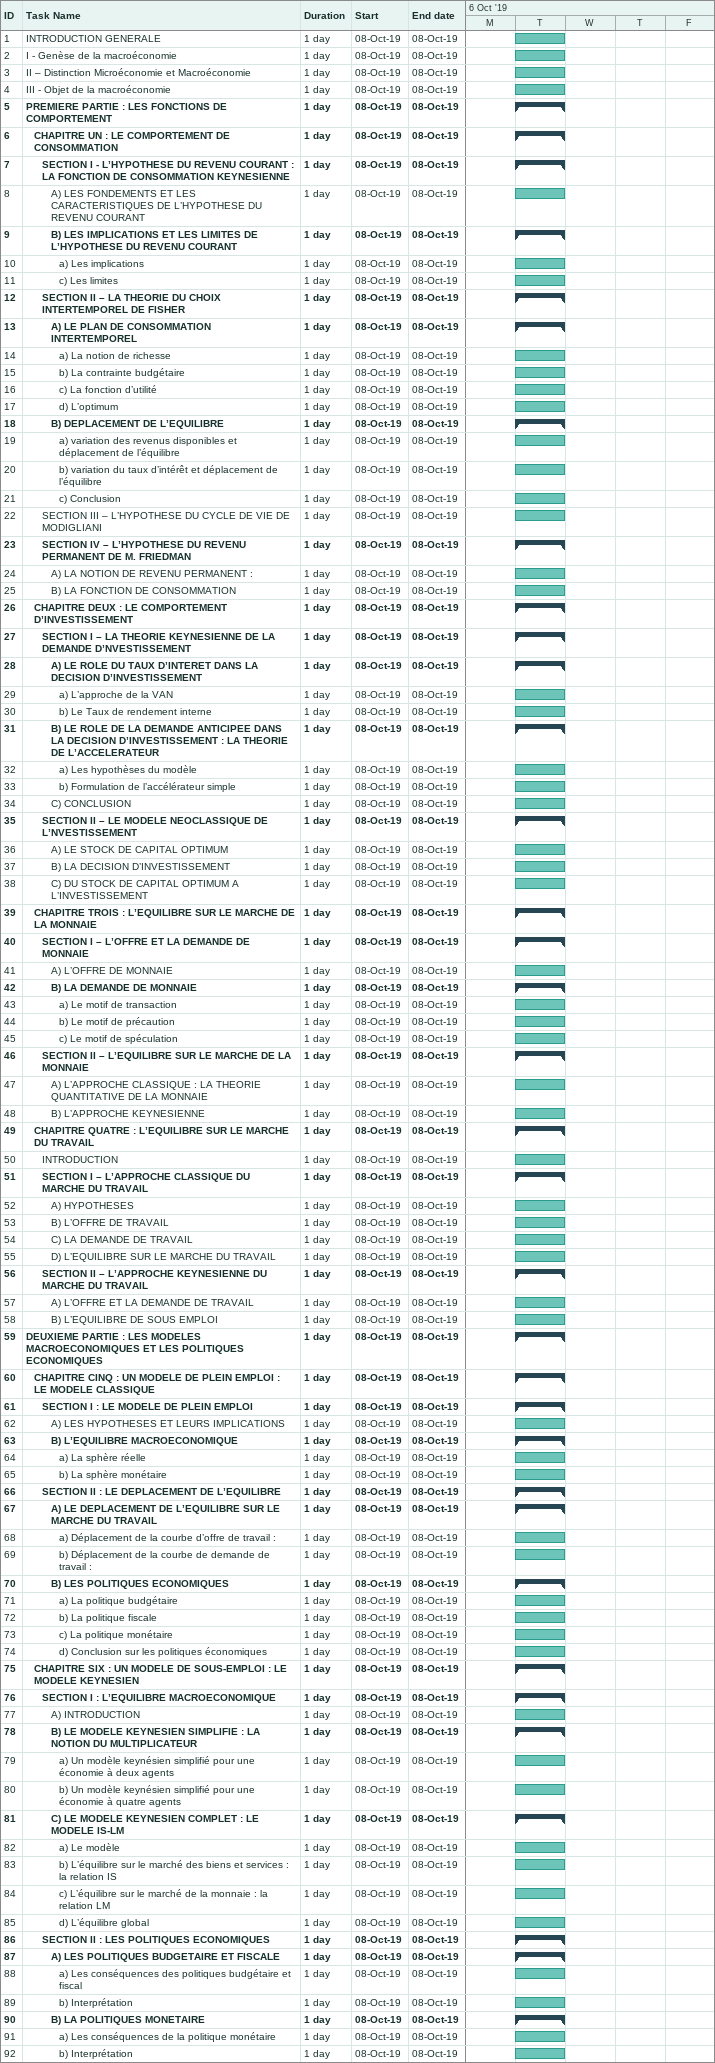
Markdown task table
| ID | Level | Task | Duration | Start | Finish |
|---|---|---|---|---|---|
| 1 | 1 | INTRODUCTION GENERALE | 1d | 2019-10-08 | 2019-10-08 |
| 2 | 1 | I - Genèse de la macroéconomie | 1d | 2019-10-08 | 2019-10-08 |
| 3 | 1 | II – Distinction Microéconomie et Macroéconomie | 1d | 2019-10-08 | 2019-10-08 |
| 4 | 1 | III - Objet de la macroéconomie | 1d | 2019-10-08 | 2019-10-08 |
| 5 | 1 | **PREMIERE PARTIE : LES FONCTIONS DE COMPORTEMENT** | 1d | 2019-10-08 | 2019-10-08 |
| 6 | 2 | **CHAPITRE UN : LE COMPORTEMENT DE CONSOMMATION** | 1d | 2019-10-08 | 2019-10-08 |
| 7 | 3 | **SECTION I - L’HYPOTHESE DU REVENU COURANT : LA FONCTION DE CONSOMMATION KEYNESIENNE** | 1d | 2019-10-08 | 2019-10-08 |
| 8 | 4 | A) LES FONDEMENTS ET LES CARACTERISTIQUES DE L’HYPOTHESE DU REVENU COURANT | 1d | 2019-10-08 | 2019-10-08 |
| 9 | 4 | **B) LES IMPLICATIONS ET LES LIMITES DE L’HYPOTHESE DU REVENU COURANT** | 1d | 2019-10-08 | 2019-10-08 |
| 10 | 5 | a) Les implications | 1d | 2019-10-08 | 2019-10-08 |
| 11 | 5 | c) Les limites | 1d | 2019-10-08 | 2019-10-08 |
| 12 | 3 | **SECTION II – LA THEORIE DU CHOIX INTERTEMPOREL DE FISHER** | 1d | 2019-10-08 | 2019-10-08 |
| 13 | 4 | **A) LE PLAN DE CONSOMMATION INTERTEMPOREL** | 1d | 2019-10-08 | 2019-10-08 |
| 14 | 5 | a) La notion de richesse | 1d | 2019-10-08 | 2019-10-08 |
| 15 | 5 | b) La contrainte budgétaire | 1d | 2019-10-08 | 2019-10-08 |
| 16 | 5 | c) La fonction d’utilité | 1d | 2019-10-08 | 2019-10-08 |
| 17 | 5 | d) L’optimum | 1d | 2019-10-08 | 2019-10-08 |
| 18 | 4 | **B) DEPLACEMENT DE L’EQUILIBRE** | 1d | 2019-10-08 | 2019-10-08 |
| 19 | 5 | a) variation des revenus disponibles et déplacement de l’équilibre | 1d | 2019-10-08 | 2019-10-08 |
| 20 | 5 | b) variation du taux d’intérêt et déplacement de l’équilibre | 1d | 2019-10-08 | 2019-10-08 |
| 21 | 5 | c) Conclusion | 1d | 2019-10-08 | 2019-10-08 |
| 22 | 3 | SECTION III – L’HYPOTHESE DU CYCLE DE VIE DE MODIGLIANI | 1d | 2019-10-08 | 2019-10-08 |
| 23 | 3 | **SECTION IV – L’HYPOTHESE DU REVENU PERMANENT DE M. FRIEDMAN** | 1d | 2019-10-08 | 2019-10-08 |
| 24 | 4 | A) LA NOTION DE REVENU PERMANENT : | 1d | 2019-10-08 | 2019-10-08 |
| 25 | 4 | B) LA FONCTION DE CONSOMMATION | 1d | 2019-10-08 | 2019-10-08 |
| 26 | 2 | **CHAPITRE DEUX : LE COMPORTEMENT D’INVESTISSEMENT** | 1d | 2019-10-08 | 2019-10-08 |
| 27 | 3 | **SECTION I – LA THEORIE KEYNESIENNE DE LA DEMANDE D’NVESTISSEMENT** | 1d | 2019-10-08 | 2019-10-08 |
| 28 | 4 | **A) LE ROLE DU TAUX D’INTERET DANS LA DECISION D’INVESTISSEMENT** | 1d | 2019-10-08 | 2019-10-08 |
| 29 | 5 | a) L’approche de la VAN | 1d | 2019-10-08 | 2019-10-08 |
| 30 | 5 | b) Le Taux de rendement interne | 1d | 2019-10-08 | 2019-10-08 |
| 31 | 4 | **B) LE ROLE DE LA DEMANDE ANTICIPEE DANS LA DECISION D’INVESTISSEMENT : LA THEORIE DE L’ACCELERATEUR** | 1d | 2019-10-08 | 2019-10-08 |
| 32 | 5 | a) Les hypothèses du modèle | 1d | 2019-10-08 | 2019-10-08 |
| 33 | 5 | b) Formulation de l’accélérateur simple | 1d | 2019-10-08 | 2019-10-08 |
| 34 | 4 | C) CONCLUSION | 1d | 2019-10-08 | 2019-10-08 |
| 35 | 3 | **SECTION II – LE MODELE NEOCLASSIQUE DE L’NVESTISSEMENT** | 1d | 2019-10-08 | 2019-10-08 |
| 36 | 4 | A) LE STOCK DE CAPITAL OPTIMUM | 1d | 2019-10-08 | 2019-10-08 |
| 37 | 4 | B) LA DECISION D’INVESTISSEMENT | 1d | 2019-10-08 | 2019-10-08 |
| 38 | 4 | C) DU STOCK DE CAPITAL OPTIMUM A L’INVESTISSEMENT | 1d | 2019-10-08 | 2019-10-08 |
| 39 | 2 | **CHAPITRE TROIS : L’EQUILIBRE SUR LE MARCHE DE LA MONNAIE** | 1d | 2019-10-08 | 2019-10-08 |
| 40 | 3 | **SECTION I – L’OFFRE ET LA DEMANDE DE MONNAIE** | 1d | 2019-10-08 | 2019-10-08 |
| 41 | 4 | A) L’OFFRE DE MONNAIE | 1d | 2019-10-08 | 2019-10-08 |
| 42 | 4 | **B) LA DEMANDE DE MONNAIE** | 1d | 2019-10-08 | 2019-10-08 |
| 43 | 5 | a) Le motif de transaction | 1d | 2019-10-08 | 2019-10-08 |
| 44 | 5 | b) Le motif de précaution | 1d | 2019-10-08 | 2019-10-08 |
| 45 | 5 | c) Le motif de spéculation | 1d | 2019-10-08 | 2019-10-08 |
| 46 | 3 | **SECTION II – L’EQUILIBRE SUR LE MARCHE DE LA MONNAIE** | 1d | 2019-10-08 | 2019-10-08 |
| 47 | 4 | A) L’APPROCHE CLASSIQUE : LA THEORIE QUANTITATIVE DE LA MONNAIE | 1d | 2019-10-08 | 2019-10-08 |
| 48 | 4 | B) L’APPROCHE KEYNESIENNE | 1d | 2019-10-08 | 2019-10-08 |
| 49 | 2 | **CHAPITRE QUATRE : L’EQUILIBRE SUR LE MARCHE DU TRAVAIL** | 1d | 2019-10-08 | 2019-10-08 |
| 50 | 3 | INTRODUCTION | 1d | 2019-10-08 | 2019-10-08 |
| 51 | 3 | **SECTION I – L’APPROCHE CLASSIQUE DU MARCHE DU TRAVAIL** | 1d | 2019-10-08 | 2019-10-08 |
| 52 | 4 | A) HYPOTHESES | 1d | 2019-10-08 | 2019-10-08 |
| 53 | 4 | B) L’OFFRE DE TRAVAIL | 1d | 2019-10-08 | 2019-10-08 |
| 54 | 4 | C) LA DEMANDE DE TRAVAIL | 1d | 2019-10-08 | 2019-10-08 |
| 55 | 4 | D) L’EQUILIBRE SUR LE MARCHE DU TRAVAIL | 1d | 2019-10-08 | 2019-10-08 |
| 56 | 3 | **SECTION II – L’APPROCHE KEYNESIENNE DU MARCHE DU TRAVAIL** | 1d | 2019-10-08 | 2019-10-08 |
| 57 | 4 | A) L’OFFRE ET LA DEMANDE DE TRAVAIL | 1d | 2019-10-08 | 2019-10-08 |
| 58 | 4 | B) L’EQUILIBRE DE SOUS EMPLOI | 1d | 2019-10-08 | 2019-10-08 |
| 59 | 1 | **DEUXIEME PARTIE : LES MODELES MACROECONOMIQUES ET LES POLITIQUES ECONOMIQUES** | 1d | 2019-10-08 | 2019-10-08 |
| 60 | 2 | **CHAPITRE CINQ : UN MODELE DE PLEIN EMPLOI : LE MODELE CLASSIQUE** | 1d | 2019-10-08 | 2019-10-08 |
| 61 | 3 | **SECTION I : LE MODELE DE PLEIN EMPLOI** | 1d | 2019-10-08 | 2019-10-08 |
| 62 | 4 | A) LES HYPOTHESES ET LEURS IMPLICATIONS | 1d | 2019-10-08 | 2019-10-08 |
| 63 | 4 | **B) L’EQUILIBRE MACROECONOMIQUE** | 1d | 2019-10-08 | 2019-10-08 |
| 64 | 5 | a) La sphère réelle | 1d | 2019-10-08 | 2019-10-08 |
| 65 | 5 | b) La sphère monétaire | 1d | 2019-10-08 | 2019-10-08 |
| 66 | 3 | **SECTION II : LE DEPLACEMENT DE L’EQUILIBRE** | 1d | 2019-10-08 | 2019-10-08 |
| 67 | 4 | **A) LE DEPLACEMENT DE L’EQUILIBRE SUR LE MARCHE DU TRAVAIL** | 1d | 2019-10-08 | 2019-10-08 |
| 68 | 5 | a) Déplacement de la courbe d’offre de travail : | 1d | 2019-10-08 | 2019-10-08 |
| 69 | 5 | b) Déplacement de la courbe de demande de travail : | 1d | 2019-10-08 | 2019-10-08 |
| 70 | 4 | **B) LES POLITIQUES ECONOMIQUES** | 1d | 2019-10-08 | 2019-10-08 |
| 71 | 5 | a) La politique budgétaire | 1d | 2019-10-08 | 2019-10-08 |
| 72 | 5 | b) La politique fiscale | 1d | 2019-10-08 | 2019-10-08 |
| 73 | 5 | c) La politique monétaire | 1d | 2019-10-08 | 2019-10-08 |
| 74 | 5 | d) Conclusion sur les politiques économiques | 1d | 2019-10-08 | 2019-10-08 |
| 75 | 2 | **CHAPITRE SIX : UN MODELE DE SOUS-EMPLOI : LE MODELE KEYNESIEN** | 1d | 2019-10-08 | 2019-10-08 |
| 76 | 3 | **SECTION I : L’EQUILIBRE MACROECONOMIQUE** | 1d | 2019-10-08 | 2019-10-08 |
| 77 | 4 | A) INTRODUCTION | 1d | 2019-10-08 | 2019-10-08 |
| 78 | 4 | **B) LE MODELE KEYNESIEN SIMPLIFIE : LA NOTION DU MULTIPLICATEUR** | 1d | 2019-10-08 | 2019-10-08 |
| 79 | 5 | a) Un modèle keynésien simplifié pour une économie à deux agents | 1d | 2019-10-08 | 2019-10-08 |
| 80 | 5 | b) Un modèle keynésien simplifié pour une économie à quatre agents | 1d | 2019-10-08 | 2019-10-08 |
| 81 | 4 | **C) LE MODELE KEYNESIEN COMPLET : LE MODELE IS-LM** | 1d | 2019-10-08 | 2019-10-08 |
| 82 | 5 | a) Le modèle | 1d | 2019-10-08 | 2019-10-08 |
| 83 | 5 | b) L’équilibre sur le marché des biens et services : la relation IS | 1d | 2019-10-08 | 2019-10-08 |
| 84 | 5 | c) L’équilibre sur le marché de la monnaie : la relation LM | 1d | 2019-10-08 | 2019-10-08 |
| 85 | 5 | d) L’équilibre global | 1d | 2019-10-08 | 2019-10-08 |
| 86 | 3 | **SECTION II : LES POLITIQUES ECONOMIQUES** | 1d | 2019-10-08 | 2019-10-08 |
| 87 | 4 | **A) LES POLITIQUES BUDGETAIRE ET FISCALE** | 1d | 2019-10-08 | 2019-10-08 |
| 88 | 5 | a) Les conséquences des politiques budgétaire et fiscal | 1d | 2019-10-08 | 2019-10-08 |
| 89 | 5 | b) Interprétation | 1d | 2019-10-08 | 2019-10-08 |
| 90 | 4 | **B) LA POLITIQUES MONETAIRE** | 1d | 2019-10-08 | 2019-10-08 |
| 91 | 5 | a) Les conséquences de la politique monétaire | 1d | 2019-10-08 | 2019-10-08 |
| 92 | 5 | b) Interprétation | 1d | 2019-10-08 | 2019-10-08 |
